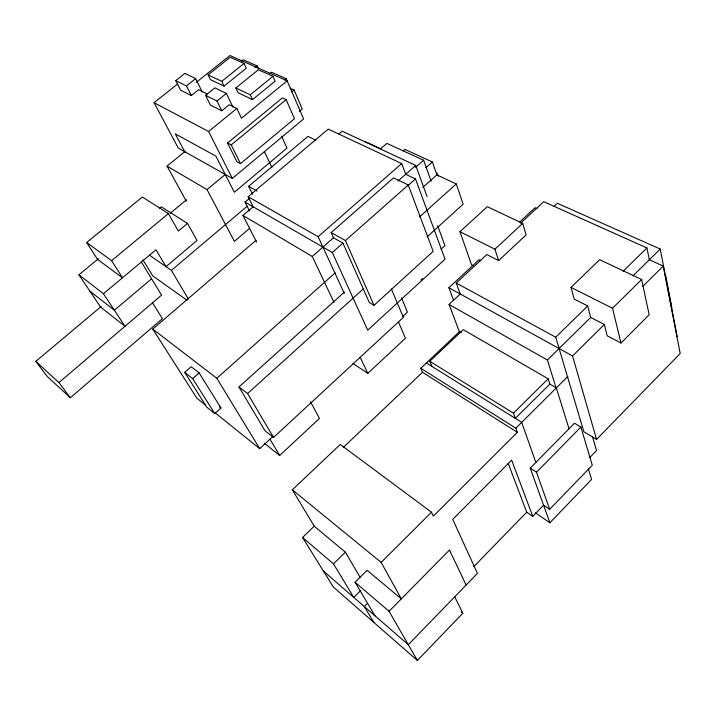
<?xml version="1.0" encoding="UTF-8"?>
<svg xmlns="http://www.w3.org/2000/svg" width="716" height="716" viewBox="0 0 716 716"><rect width="100%" height="100%" fill="white"/><g stroke="black" fill="none" stroke-linecap="round" stroke-linejoin="round"><path stroke-width="1.07" d="M461.435 332.663L459.556 331.571L420.793 368.248L515.86 428.204L517.346 432.339L433.368 516.147L431.506 512.235L340.261 444.457L292.343 489.807L314.243 526.197L302.555 537.465L333.325 587.022L417.383 660.483L462.84 613.227L454.732 596.813M535.362 512.799L549.888 522.761L591.586 479.425L588.355 468.792M508.172 463.297L526.725 512.208L532.749 516.361L543.569 505.201L549.673 509.318L592.293 465.221L580.882 427.058L574.5 423.228L530.234 468.13L549.888 522.761M589.823 457.506L596.535 450.588L592.517 436.778M473.374 265.734L471.495 264.759L459.976 231.671L487.31 206.691L522.689 223.383L526.108 234.893L498.622 260.588L486.835 254.583L456.226 283.026L555.714 337.218L583.871 431.757L596.58 439.418L680.2 353.507L663.249 266.092L649.331 259.756L646.924 247.942L543.73 201.697L520.568 223.231M473.894 566.517L526.725 512.208M549.673 509.318L536.499 472.229L580.882 427.058M417.383 660.483L389.074 611.294L449.478 550.031L466.125 585.062M367.433 603.391L364.31 606.542L373.841 622.428M620.987 343.027L649.17 314.763L641.634 279.5L599.668 259.702L571.01 287.411L574.196 299.082L587.666 305.947L590.691 317.439L604.322 324.482L607.195 335.804L620.987 343.027L612.529 308.256L571.01 287.411M360.649 590.602L353.811 597.43L333.477 563.85L302.555 537.465M374.996 615.814L355.073 582.287L367.12 570.303L401.345 598.853L381.154 562.4L431.506 512.235M515.86 428.204L567.931 376.339M549.852 384.116L515.323 418.395L513.453 413.177L429.824 361.294L463.243 329.646L548.17 378.8L549.852 384.116L556.332 387.893L569.041 428.768M513.453 413.177L548.17 378.8M596.58 439.418L572.549 355.959L604.322 324.482M642.861 286.302L663.249 266.092M612.529 308.256L641.634 279.5M333.477 563.85L345.38 552.17L314.243 526.197M556.314 388.654L547.409 360.023L590.691 317.439M632.935 275.884L660.224 249.034L557.352 203.281L554.13 206.298M555.714 337.218L587.666 305.947M623.26 271.104L646.924 247.942M343.134 447.554L422.512 372.293L420.793 368.248M459.645 332.412L449.057 304.452L460.245 294.007L456.226 283.026M264.329 443.276L279.688 455.483L319.443 418.43L310.476 401.73M353.024 363.549L367.8 373.358L405.444 338.274L398.436 321.86M453.541 300.183L448.896 287.743L479.031 259.756L480.946 260.749M519.709 221.978L535.076 207.703L537.045 208.598M498.622 260.588L494.926 249.213L522.689 223.383M344.378 292.11L238.965 386.953L265.01 430.79L273.521 437.449L403.359 317.385L391.348 288.879M214.916 412.667L259.702 448.655L273.217 436.16M402.508 316.669L407.431 312.113L401.479 297.811M421.017 280.046L422.655 278.542M374.003 305.32L433.162 251.352L408.281 185.005L393.54 177.863L331.168 232.575L333.504 237.766L342.946 243.091L369.34 302.519L374.003 305.32L345.416 240.558L331.168 232.575M441.029 249.186L444.931 245.624L437.727 225.835M273.521 437.449L247.602 393.514L363.728 288.539M427.103 236.862L463.145 204.212L456.289 183.958L436.814 174.892L422.726 187.413M214.737 413.588L220.958 407.986L199.155 372.929L191.154 366.717L184.728 372.374L206.843 407.243L214.737 413.588L192.685 378.648L184.728 372.374M419.594 216.876L456.289 183.958M256.06 240.299L152.759 329.083L216.823 378.29L335.151 272.868M425.85 167.723L432.375 161.959L437.046 175.277M345.416 240.558L408.281 185.005M249.249 198.556L245.042 202.109L332.305 252.497L342.946 243.091M407.69 185.874L415.504 178.964L445.021 259.183L367.72 330.174L332.305 252.497M192.685 378.648L199.155 372.929M415.504 178.964L405.695 174.283L401.685 163.57L328.259 129.095L248.121 196.739L253.16 206.79L242.948 215.453L312.265 256.453L333.504 237.766M397.917 181.121L415.736 165.45L427.112 196.685M415.593 167.338L423.657 160.241L431.166 181.291M248.121 196.739L318.128 236.683L401.685 163.57M403.162 150.825L404.817 149.376L432.375 161.959M380.268 149.089L386.873 143.388L423.657 160.241M101.207 306.466L35.8 361.392L47.22 376.455L70.347 397.756L162.407 318.683L152.526 302.85M249.633 228.359L234.409 241.355L207.014 189.606L167.025 166.13L185.131 151.38M35.8 361.392L58.927 382.568L161.601 295.117L141.321 262.038M339.008 133.955L342.23 131.216L415.736 165.45M151.604 278.801L114.363 310.234L89.876 291.135M149.599 255.272L171.41 270.38L247.038 206.342M252.596 194.322L248.622 186.312L307.987 136.389L315.792 140.166M98.334 258.807L78.93 274.81L103.453 293.721L155.972 249.777L166.014 266.638L197.016 240.451L187.494 223.401L161.315 206.826L159.686 208.168M187.494 223.401L178.365 231.044L168.421 213.583L142.341 197.007L86.663 242.536L97.591 259.416L122.499 277.79L111.607 260.678L86.663 242.536M177.702 83.933L154.047 102.683L178.302 148.087L232.324 178.418L303.62 118.928L286.212 78.733L271.507 72.244L270.039 73.435M299.333 111.329L302.241 108.922L294.106 90.019L290.374 88.345M207.014 189.606L225.048 174.614M240.469 163.642L294.5 118.686L286.14 99.649L282.381 97.922L227.59 142.985L236.862 161.682L240.469 163.642L231.214 144.909L227.59 142.985M111.607 260.678L168.421 213.583M170.175 213.314L186.5 199.773M291.886 91.845L294.106 90.019M231.214 144.909L286.14 99.649M284.726 79.941L286.212 78.733M235.833 87.961L250.278 94.781L272.993 76.299L275.15 81.177L252.524 99.631L238.097 92.767L235.833 87.961L258.333 69.783L272.993 76.299M154.047 102.683L208.58 131.484L236.835 108.474L241.48 118.203L287.134 80.836L229.943 55.517L196.318 82.304M232.942 107.078L226.39 93.411L214.898 87.88L205.582 95.353L210.397 105.082L221.799 110.792L229.245 104.742L236.835 108.474M255.012 67.698L257.196 65.926L258.467 68.763M205.582 95.353L217.011 100.992L226.39 93.411M208.096 74.885L221.772 81.329L244.066 63.447L246.259 68.235L224.054 86.099L210.397 79.601L208.096 74.885L230.185 57.28L244.066 63.447M241.534 61.173L243.27 59.786L257.196 65.926M202.306 92.015L195.656 78.617L184.835 73.408L175.724 80.622L180.593 90.162L191.324 95.532L198.618 89.706L207.246 93.939M175.724 80.622L186.473 85.92L195.656 78.617M364.623 141.303L380.849 148.856M459.976 231.671L494.926 249.213M448.896 287.743L572.549 355.959M248.622 186.312L257.08 191.056M449.057 304.452L547.409 360.023M426.396 362.949L521.713 422.377L535.837 462.447M422.512 372.293L517.346 432.339M530.234 468.13L536.499 472.229M187.055 300.281L152.714 275.839L142.976 259.89M238.965 386.953L247.602 393.514M219.373 406.724L220.958 407.986M205.438 405.05L196.828 398.132L152.759 329.083M461.131 611.849L462.84 613.227M292.343 489.807L381.154 562.4M355.073 582.287L389.074 611.294M323.426 571.073L408.299 644.695L477.438 573.4L452.736 519.368L511.663 460.12L532.749 516.361M58.927 382.568L70.347 397.756M78.93 274.81L100.526 307.03L124.978 326.308L103.453 293.721M216.823 378.29L259.702 448.655M269.977 439.15L279.688 455.483M171.41 270.38L188.398 299.028M345.38 552.17L360.255 577.57M167.025 166.13L186.312 201.196M185.14 152.454L175.25 133.829L215.91 156.133L234.329 192.264L286.991 148.078L281.576 136.165M242.948 215.453L256.579 242.062M186.473 85.92L191.324 95.532M245.042 202.109L249.58 211.077M208.58 131.484L232.324 178.418M217.011 100.992L221.799 110.792M221.772 81.329L224.054 86.099M360.166 357.239L367.8 373.358M312.265 256.453L334.059 302.492M264.401 151.577L271.91 167.481M250.278 94.781L252.524 99.631M318.128 236.683L344.262 293.318M429.824 361.294L431.945 366.413M437.082 173.004L438.156 176.073M665.638 275.624L671.841 307.683M660.224 249.034L677.175 336.547"/></g></svg>
